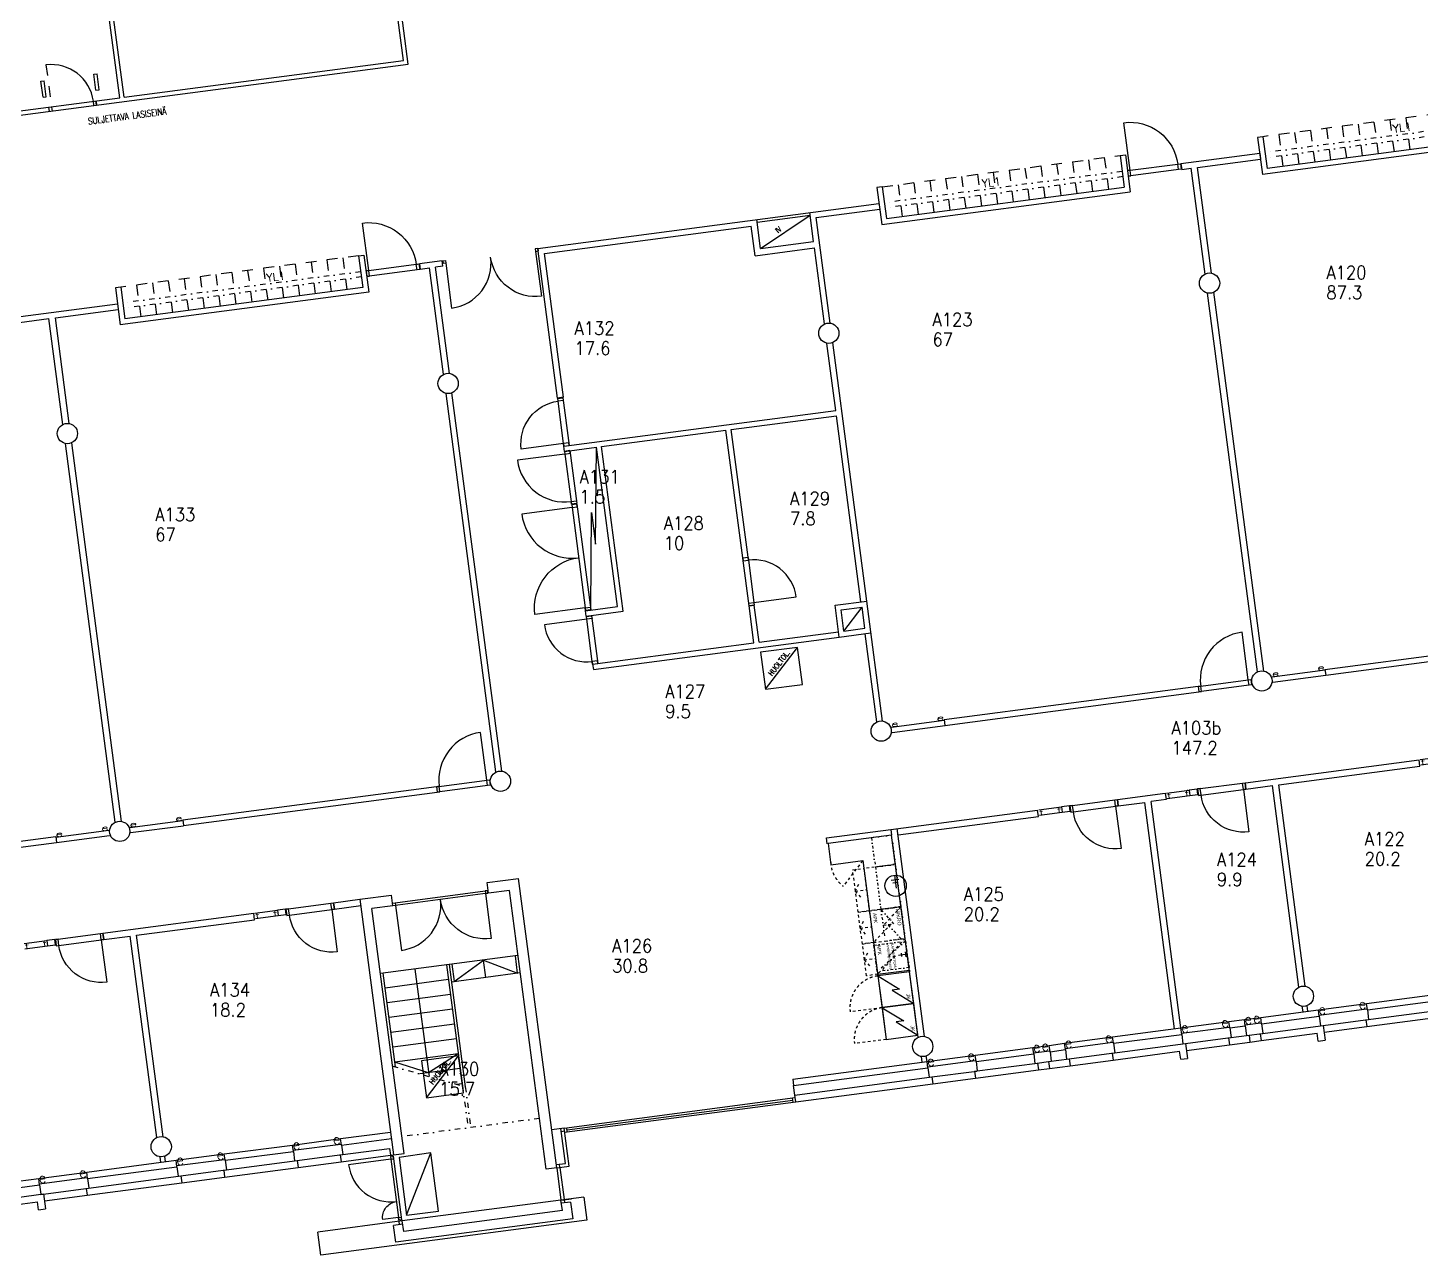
# Model space of a CAD drawing. Extents: x 8540 to 123584, y 9876 to 72527.
# Drawn here: x 46242 to 72365, y 16026 to 39025 of the extents above; entities that cross this region are included whole.
import ezdxf
from ezdxf.enums import TextEntityAlignment as Align

# ---------------------------------------------------------------- set-up
doc = ezdxf.new("R2010")
doc.units = 0
doc.header["$LTSCALE"] = 100
doc.header["$MEASUREMENT"] = 0
for name, pattern in [('KL', [2, 1, -1]), ('KP', [4, 2, -2]), ('PKL', [3, 1, -1, 0, -1])]:
    doc.linetypes.add(name, pattern=pattern)
for name, color, linetype in [('ART1100T0', 7, 'CONTINUOUS'), ('ART1100T3', 7, 'CONTINUOUS'), ('ART1100TB', 7, 'CONTINUOUS'), ('ASHIUS', 253, 'CONTINUOUS'), ('ASKESKI', 253, 'CONTINUOUS'), ('ASKIINTOKALKD', 254, 'CONTINUOUS'), ('ASSANITKAL', 253, 'CONTINUOUS'), ('M00402', 7, 'CONTINUOUS'), ('M06001', 7, 'CONTINUOUS'), ('M06037', 8, 'CONTINUOUS'), ('M06041', 8, 'CONTINUOUS'), ('M06051', 3, 'CONTINUOUS'), ('M06080', 253, 'CONTINUOUS')]:
    doc.layers.add(name, color=color, linetype=linetype)
doc.styles.add('ARIAL', font='arial.ttf')
doc.styles.add('S', font='ROMANS.shx', dxfattribs={"width": 0.8})
doc.styles.get("Standard").update_dxf_attribs({"font": 'simplex.shx'})

# ---------------------------------------------------------------- blocks, each defined once
blk = doc.blocks.new('AIOA_IKK-C')
at = {"layer": 'M06041', "linetype": 'ByBlock'}
for p, q in [((0, 0), (1000, 0)), ((0, -100), (1000, -100))]:
    blk.add_line(p, q, dxfattribs=at)
at = {"layer": 'M06037', "width": 0.9, "flags": 8}
for p in [(50, 0), (950, 0)]:
    blk.add_attdef('SARANA', text='', height=50, dxfattribs=at).set_placement(p, align=Align.MIDDLE)
at = {"layer": 'M06037', "width": 0.9}
for tag, p, flags in [('IKKKDI', (50, -700), 8), ('IKKNRO', (50, -850), 8), ('IKKYLE', (50, -1000), 9)]:
    blk.add_attdef(tag, p, '', height=125, dxfattribs=dict(at, flags=flags))
at = {"layer": 'M06041', "flags": 8}
blk.add_attdef('E', (0, 0), '', height=100, dxfattribs=at)
blk.add_attdef('E', text='', height=100, dxfattribs=at).set_placement((500, 0), align=Align.CENTER)
blk.add_attdef('E', text='', height=100, dxfattribs=at).set_placement((1000, 0), align=Align.RIGHT)
blk = doc.blocks.new('AIOA_IKK-B')
at = {"layer": 'M06041', "linetype": 'ByBlock'}
for p, q in [((0, 100), (1000, 100)), ((0, 0), (1000, 0))]:
    blk.add_line(p, q, dxfattribs=at)
at = {"layer": 'M06037', "width": 0.9}
for tag, p, flags in [('IKKYLE', (50, 875), 9), ('IKKNRO', (50, 725), 8), ('IKKKDI', (50, 575), 8)]:
    blk.add_attdef(tag, p, '', height=125, dxfattribs=dict(at, flags=flags))
at = {"layer": 'M06037', "width": 0.9, "flags": 8}
for p in [(50, 0), (950, 0)]:
    blk.add_attdef('SARANA', text='', height=50, dxfattribs=at).set_placement(p, align=Align.MIDDLE)
at = {"layer": 'M06041', "flags": 8}
blk.add_attdef('F', (0, 0), '', height=100, dxfattribs=at)
blk.add_attdef('F', text='', height=100, dxfattribs=at).set_placement((500, 0), align=Align.CENTER)
blk.add_attdef('F', text='', height=100, dxfattribs=at).set_placement((1000, 0), align=Align.RIGHT)
blk = doc.blocks.new('ALLAS')
at = {"layer": 'M06080'}
for p, q in [((-200, 3), (47, 3)), ((-110, 78), (-110, -72)), ((-54, 53), (-54, -47))]:
    blk.add_line(p, q, dxfattribs=at)
blk.add_circle((0, 0), 200, dxfattribs=at)
blk = doc.blocks.new('keittiö_161109')
at = {"layer": 'ASHIUS', "linetype": 'KL', "ltscale": 0.5}
for p, q in [((950, -815), (828, -731)), ((950, -815), (950, -600)), ((950, -815), (1072, -731)), ((1650, -815), (1528, -731)), ((1650, -815), (1650, -600)), ((1650, -815), (1772, -731)), ((2250, -815), (2128, -731)), ((2250, -815), (2250, -600)), ((2250, -815), (2372, -731))]:
    blk.add_line(p, q, dxfattribs=at)
at = {"layer": 'ASHIUS', "linetype": 'PKL', "ltscale": 0.5}
for points in [[(0, -380), (550, -380), (550, 0), (0, 0)], [(550, -380), (1350, -380), (1350, 0), (550, 0)], [(2500, -600), (2000, -600), (2000, 0), (2500, 0)], [(1350, -380), (1950, -380), (1950, 0), (1350, 0)]]:
    blk.add_lwpolyline(points, close=True, dxfattribs=at)
at = {"layer": 'ASHIUS', "linetype": 'KL', "ltscale": 0.5}
for points in [[(550, -600), (1350, -600), (1350, 0), (550, 0)], [(1350, -600), (1950, -600), (1950, 0), (1350, 0)], [(550, -600), (1350, -600), (1350, -810), (550, -810)], [(1350, -600), (1950, -600), (1950, -810), (1350, -810)], [(1950, -600), (2550, -600), (2550, -810), (1950, -810)]]:
    blk.add_lwpolyline(points, close=True, dxfattribs=at)
for points in [[(1350, 0), (1650, -371), (1650, -229), (1950, -600)], [(1950, 0), (2250, -371), (2250, -229), (2550, -600)]]:
    blk.add_lwpolyline(points, dxfattribs=at)
at = {"layer": 'ASHIUS', "linetype": 'PKL', "ltscale": 0.5}
for points in [[(2000, 0), (2250, -371), (2250, -229), (2500, -600)], [(1950, -79), (1650, -286), (1650, -174), (1350, -380)]]:
    blk.add_lwpolyline(points, dxfattribs=at)
at = {"layer": 'ASHIUS'}
for points in [[(2581, -601), (2880, -230), (2880, -371), (3180, 0)], [(3181, -601), (3480, -230), (3480, -371), (3780, 0)]]:
    blk.add_lwpolyline(points, dxfattribs=at)
at = {"layer": 'ASHIUS', "linetype": 'KL', "ltscale": 0.5}
for points in [[(403, -602), (828, -1026, -0.219743), (356, -1200, -0.219743)], [(3181, -603), (3181, -1203, -0.414214), (2581, -604)], [(3781, -600), (3781, -1200, -0.414214), (3181, -601)]]:
    blk.add_lwpolyline(points, format="xyb", dxfattribs=at)
at = {"layer": 'ASKESKI'}
for points in [[(0, -1200), (400, -1200), (400, -600), (3780, -600), (3780, 0), (0, 0)], [(2580, -600), (2550, -600), (2550, 0), (2580, 0)], [(2580, -600), (3180, -600), (3180, 0), (2580, 0)], [(3180, -600), (3780, -600), (3780, 0), (3180, 0)]]:
    blk.add_lwpolyline(points, close=True, dxfattribs=at)
at = {"layer": 'ASSANITKAL'}
for points in [[(2250, 0), (2250, -169), (2250, -169)], [(2296, -28), (2199, -28)], [(2277, -104), (2216, -104)]]:
    blk.add_lwpolyline(points, dxfattribs=at)
blk.add_blockref('ALLAS', (950, -50), dxfattribs=at)
at = {"layer": 'ASKIINTOKALKD', "style": 'ARIAL'}
for s, insert, char_height, attachment_point in [('MIKRO', (1378, -36), 70, 1), ('KAHVIAUTOM.\\Pvesipistevaraus', (2486, -229), 50, 3), ('JK', (2984, -47), 70, 1), ('JK', (3584, -47), 70, 1), ('APK', (1401, -475), 70, 1), ('APK', (2001, -475), 70, 1)]:
    blk.add_mtext_dynamic_manual_height_columns(s, width=1914.28, gutter_width=1250, heights=[0], dxfattribs=dict(at, insert=insert, char_height=char_height, attachment_point=attachment_point))
blk = doc.blocks.new('AIOA_HUONE')
at = {"layer": 'ART1100T0', "width": 0.9}
blk.add_attdef('HNENUM', (56, 73), '', height=250, dxfattribs=at)
at = {"layer": 'ART1100T3', "width": 0.9}
blk.add_attdef('HNEALA', (56, -302), '', height=250, dxfattribs=at)

msp = doc.modelspace()

# ---------------------------------------------------------------- linework, layer by layer
at = {"layer": 'M00402'}
msp.add_lwpolyline([(56795, 28115), (56807, 29944), (56885, 29350), (56901, 31167)], dxfattribs=at)
at = {"layer": 'M06001'}
for p, q in [((69398, 36986), (69299, 36973)), ((69299, 36973), (69390, 36279)), ((74050, 36892), (69390, 36279)), ((69398, 36986), (69476, 36391)), ((73938, 36978), (69476, 36391)), ((66721, 36633), (66820, 36646)), ((66721, 36633), (66799, 36038)), ((66820, 36646), (66912, 35952)), ((67861, 36481), (69338, 36675)), ((69338, 36675), (69351, 36576)), ((67861, 36481), (67875, 36372)), ((67875, 36372), (68054, 36395)), ((68315, 34412), (68054, 36395)), ((68173, 36411), (69352, 36566)), ((68434, 34428), (68173, 36411)), ((62260, 36046), (62160, 36033)), ((62160, 36033), (62252, 35339)), ((62252, 35339), (66912, 35952)), ((62260, 36046), (62338, 35451)), ((62338, 35451), (66799, 36038)), ((55805, 34893), (62200, 35735)), ((60973, 35019), (60901, 35564)), ((61024, 35470), (62214, 35626)), ((55928, 34799), (59805, 35309)), ((59878, 34754), (59805, 35309)), ((59981, 34889), (59909, 35434)), ((59916, 35384), (60907, 35515)), ((61285, 33490), (61024, 35470)), ((59981, 34889), (60973, 35019)), ((52444, 34754), (52523, 34159)), ((52543, 34767), (52635, 34073)), ((56174, 32088), (55805, 34893)), ((56283, 32102), (55928, 34799)), ((59878, 34754), (60988, 34900)), ((61176, 33476), (60988, 34900)), ((54010, 34657), (53584, 34601)), ((53584, 34601), (53597, 34502)), ((53597, 34502), (53775, 34525)), ((54037, 32536), (53775, 34525)), ((54023, 34558), (53885, 34540)), ((54146, 32550), (53885, 34540)), ((54023, 34558), (54010, 34657)), ((47983, 34166), (47884, 34153)), ((47884, 34153), (47975, 33459)), ((52635, 34073), (47975, 33459)), ((47983, 34166), (48061, 33571)), ((52523, 34159), (48061, 33571)), ((69296, 26957), (68362, 34055)), ((69415, 26972), (68481, 34071)), ((45444, 33529), (47923, 33856)), ((46757, 33591), (47937, 33747)), ((45459, 33420), (46638, 33576)), ((46899, 31593), (46638, 33576)), ((47018, 31609), (46757, 33591)), ((61389, 31856), (61224, 33112)), ((61971, 28282), (61333, 33127)), ((55019, 25080), (54085, 32172)), ((55128, 25095), (54194, 32187)), ((56283, 32102), (56174, 32088)), ((56293, 31185), (61389, 31856)), ((59429, 31497), (61402, 31757)), ((61862, 28267), (61402, 31757)), ((57000, 31178), (59330, 31484)), ((59645, 29095), (59330, 31484)), ((59744, 29108), (59429, 31497)), ((47881, 24137), (46946, 31236)), ((48000, 24153), (47065, 31251)), ((56306, 31086), (56293, 31185)), ((56306, 31086), (56901, 31165)), ((57294, 28180), (56901, 31165)), ((57406, 28094), (57000, 31178)), ((59645, 29095), (59744, 29108)), ((61376, 28203), (61971, 28282)), ((62266, 26034), (61971, 28282)), ((56699, 28102), (57294, 28180)), ((56712, 28003), (56699, 28102)), ((56712, 28003), (57406, 28094)), ((59763, 28193), (59862, 28206)), ((59855, 27499), (59763, 28193)), ((59954, 27512), (59862, 28206)), ((61454, 27608), (61376, 28203)), ((61488, 28117), (61884, 28169)), ((61540, 27721), (61488, 28117)), ((61937, 27773), (61884, 28169)), ((59954, 27512), (61441, 27708)), ((61540, 27721), (61937, 27773)), ((56831, 27101), (59855, 27499)), ((56844, 27002), (61454, 27608)), ((61454, 27608), (62049, 27687)), ((62157, 26020), (61940, 27672)), ((70561, 27002), (75320, 27629)), ((70575, 26893), (75334, 27519)), ((56831, 27101), (56844, 27002)), ((70561, 27002), (70575, 26893)), ((63423, 26062), (68182, 26689)), ((68182, 26689), (68196, 26580)), ((63437, 25953), (68196, 26580)), ((63423, 26062), (63437, 25953)), ((69070, 24879), (72327, 25308)), ((69696, 24841), (72343, 25189)), ((72343, 25189), (72327, 25308)), ((69081, 24760), (69065, 24879)), ((69081, 24760), (69577, 24825)), ((70074, 21048), (69577, 24825)), ((70193, 21063), (69696, 24841)), ((49146, 24183), (53905, 24809)), ((49160, 24074), (53919, 24700)), ((53905, 24809), (53919, 24700)), ((66671, 24563), (67568, 24682)), ((66687, 24444), (66671, 24563)), ((67584, 24563), (67301, 24525)), ((67568, 24682), (67584, 24563)), ((62423, 24004), (65174, 24366)), ((65190, 24247), (65174, 24366)), ((66687, 24444), (67182, 24510)), ((67741, 20266), (67182, 24510)), ((67860, 20282), (67301, 24525)), ((49146, 24183), (49160, 24074)), ((62557, 23901), (65190, 24247)), ((42007, 23243), (46766, 23869)), ((46766, 23869), (46781, 23760)), ((61213, 23845), (62423, 24004)), ((61228, 23736), (61213, 23845)), ((62423, 24004), (62437, 23895)), ((62936, 20108), (62437, 23895)), ((63055, 20124), (62542, 24020)), ((42022, 23134), (46781, 23760)), ((54853, 23008), (55443, 23085)), ((54879, 22809), (54853, 23008)), ((56157, 17662), (55443, 23085)), ((52469, 22694), (53059, 22771)), ((53085, 22573), (53059, 22771)), ((55271, 22861), (54879, 22809)), ((55959, 17636), (55271, 22861)), ((51973, 22628), (52469, 22694)), ((51989, 22509), (51973, 22628)), ((51989, 22509), (52484, 22575)), ((52469, 22694), (53099, 17905)), ((53085, 22573), (52693, 22521)), ((53297, 17931), (52693, 22521)), ((47650, 22059), (50476, 22431)), ((48281, 22021), (50492, 22312)), ((50492, 22312), (50476, 22431)), ((47666, 21940), (47650, 22059)), ((47666, 21940), (48162, 22006)), ((48659, 18228), (48162, 22006)), ((48778, 18244), (48281, 22021)), ((71340, 20740), (72619, 20909)), ((70150, 20583), (70137, 20688)), ((70240, 20595), (70226, 20700)), ((71356, 20621), (71340, 20740)), ((71356, 20621), (72635, 20790)), ((68762, 20401), (69050, 20439)), ((68778, 20282), (68762, 20401)), ((69066, 20320), (69050, 20439)), ((69357, 20479), (70438, 20621)), ((69373, 20360), (69357, 20479)), ((69373, 20360), (70454, 20502)), ((70454, 20502), (70438, 20621)), ((70454, 20502), (70477, 20324)), ((71330, 20436), (72708, 20618)), ((71330, 20436), (71347, 20307)), ((71347, 20307), (72725, 20489)), ((71356, 20621), (71379, 20443)), ((66581, 20114), (67860, 20282)), ((66597, 19995), (67876, 20163)), ((67876, 20163), (67860, 20282)), ((67876, 20163), (67899, 19985)), ((68752, 20097), (69139, 20148)), ((68778, 20282), (69066, 20320)), ((68778, 20282), (68801, 20103)), ((69066, 20320), (69089, 20141)), ((69139, 20148), (69156, 20019)), ((69347, 20175), (70527, 20330)), ((69347, 20175), (69364, 20046)), ((69364, 20046), (70415, 20185)), ((69373, 20360), (69396, 20182)), ((70434, 20036), (70415, 20185)), ((70527, 20330), (70563, 20053)), ((64003, 19774), (65084, 19917)), ((65100, 19798), (65084, 19917)), ((65391, 19957), (65679, 19995)), ((65407, 19838), (65391, 19957)), ((65407, 19838), (65695, 19876)), ((65695, 19876), (65679, 19995)), ((65695, 19876), (65718, 19697)), ((66571, 19810), (67949, 19991)), ((66597, 19995), (66581, 20114)), ((66597, 19995), (66620, 19816)), ((67949, 19991), (67985, 19713)), ((68752, 20097), (68769, 19968)), ((68769, 19968), (69156, 20019)), ((70434, 20036), (70563, 20053)), ((60583, 19324), (63101, 19655)), ((63012, 19644), (62998, 19748)), ((63101, 19655), (63087, 19760)), ((63117, 19536), (63101, 19655)), ((63993, 19470), (65173, 19626)), ((64019, 19655), (64003, 19774)), ((64019, 19655), (65100, 19798)), ((64019, 19655), (64043, 19477)), ((65100, 19798), (65123, 19619)), ((65173, 19626), (65190, 19497)), ((65381, 19653), (65768, 19704)), ((65381, 19653), (65398, 19524)), ((65381, 19653), (65398, 19524)), ((65407, 19838), (65431, 19660)), ((65768, 19704), (65785, 19575)), ((66571, 19810), (66588, 19681)), ((66588, 19681), (67837, 19845)), ((67857, 19696), (67837, 19845)), ((67857, 19696), (67985, 19713)), ((60599, 19205), (63117, 19536)), ((60622, 19026), (63190, 19365)), ((63117, 19536), (63140, 19358)), ((63190, 19365), (63207, 19236)), ((63993, 19470), (64010, 19341)), ((64010, 19341), (65190, 19497)), ((65398, 19524), (65785, 19575)), ((60583, 19324), (60599, 19205)), ((60622, 19026), (60599, 19205)), ((60639, 18898), (63207, 19236)), ((60639, 18898), (60622, 19026)), ((52106, 18208), (53043, 18331)), ((56296, 18407), (56063, 18376)), ((56323, 17744), (56236, 18399)), ((56304, 18347), (56244, 18339)), ((56390, 17693), (56296, 18407)), ((49925, 17921), (51204, 18089)), ((51220, 17970), (51204, 18089)), ((52096, 17904), (53023, 18026)), ((52122, 18089), (52106, 18208)), ((52122, 18089), (53059, 18212)), ((52122, 18089), (52145, 17910)), ((53023, 18026), (53040, 17897)), ((47347, 17581), (49023, 17802)), ((48735, 17764), (48721, 17869)), ((48824, 17776), (48811, 17880)), ((49038, 17683), (49023, 17802)), ((49914, 17617), (51293, 17798)), ((49941, 17802), (49925, 17921)), ((49941, 17802), (51220, 17970)), ((49941, 17802), (49964, 17623)), ((51220, 17970), (51243, 17792)), ((51293, 17798), (51310, 17669)), ((52096, 17904), (52113, 17775)), ((52113, 17775), (53040, 17897)), ((53040, 17897), (53099, 17905)), ((53099, 17905), (53297, 17931)), ((47337, 17277), (49111, 17511)), ((47363, 17462), (47347, 17581)), ((47363, 17462), (49038, 17683)), ((49038, 17683), (49062, 17505)), ((49111, 17511), (49128, 17382)), ((49914, 17617), (49931, 17488)), ((49931, 17488), (51310, 17669)), ((56157, 17662), (55959, 17636)), ((56149, 17721), (56323, 17744)), ((56157, 17662), (56390, 17693)), ((56216, 17670), (56209, 17729)), ((45166, 17294), (46445, 17463)), ((45182, 17175), (46461, 17344)), ((46461, 17344), (46445, 17463)), ((46461, 17344), (46484, 17165)), ((47337, 17277), (47354, 17149)), ((47354, 17149), (49128, 17382)), ((47363, 17462), (47386, 17284)), ((45156, 16990), (46534, 17172)), ((45173, 16861), (46422, 17026)), ((46441, 16877), (46422, 17026)), ((46534, 17172), (46570, 16894)), ((56237, 17057), (53262, 16666)), ((56668, 17114), (56237, 17057)), ((56237, 17057), (56435, 17083)), ((56263, 16859), (56237, 17057)), ((56418, 17021), (56244, 16998)), ((56296, 17065), (56304, 17006)), ((56418, 17021), (56459, 16708)), ((56668, 17114), (56725, 16683)), ((46441, 16877), (46570, 16894)), ((56263, 16859), (53288, 16467)), ((53262, 16666), (51676, 16457)), ((56725, 16683), (51733, 16026)), ((53270, 16606), (53097, 16583)), ((53138, 16271), (53097, 16583)), ((56459, 16708), (53138, 16271)), ((53211, 16598), (53203, 16658)), ((53288, 16467), (53262, 16666)), ((51733, 16026), (51676, 16457))]:
    msp.add_line(p, q, dxfattribs=at)
at = {"layer": 'M06001', "linetype": 'KP'}
msp.add_line((52444, 34754), (52543, 34767), dxfattribs=at)
at = {"layer": 'M06001'}
for centre in [(68398, 34242), (61259, 33302), (54121, 32362), (46982, 31422), (69379, 26786), (62241, 25846), (55102, 24906), (47964, 23967), (70157, 20877), (63019, 19937), (48742, 18058)]:
    msp.add_circle(centre, 190, dxfattribs=at)
at = {"layer": 'M06037'}
for p, q in [((59981, 34889), (60907, 35515)), ((61540, 27721), (61884, 28169)), ((60070, 26630), (60673, 27415)), ((55431, 21641), (52854, 21302)), ((54093, 21465), (54392, 19195)), ((54142, 21472), (54444, 19180)), ((54192, 21478), (54235, 21151)), ((54235, 21151), (54787, 21556)), ((54787, 21556), (55425, 21308)), ((54830, 21229), (54787, 21556)), ((55425, 21308), (55382, 21635)), ((53134, 19552), (52903, 21308)), ((54129, 21188), (52940, 21031)), ((53498, 21387), (53763, 19373)), ((55474, 21314), (54186, 21144)), ((54166, 20910), (52976, 20753)), ((54203, 20632), (53013, 20476)), ((54239, 20355), (53049, 20198)), ((54276, 20077), (53086, 19920)), ((54312, 19799), (53122, 19643)), ((53754, 19444), (53122, 19643)), ((53715, 18974), (54317, 19760)), ((54312, 19799), (53754, 19444)), ((54349, 19522), (53591, 19422)), ((54271, 19229), (54385, 19244)), ((53344, 16772), (53796, 17941))]:
    msp.add_line(p, q, dxfattribs=at)
at = {"layer": 'M06037', "linetype": 'PKL'}
for p, q in [((53082, 19567), (54444, 19180)), ((54392, 19195), (54495, 18411)), ((54444, 19180), (54545, 18418)), ((55833, 18588), (53256, 18248))]:
    msp.add_line(p, q, dxfattribs=at)
at = {"layer": 'M06037'}
for points in [[(60070, 26630), (60764, 26721), (60673, 27415), (59979, 27324)], [(53715, 18974), (54409, 19066), (54317, 19760), (53623, 19668)], [(53344, 16772), (53939, 16850), (53796, 17941), (53205, 17852)]]:
    msp.add_lwpolyline(points, close=True, dxfattribs=at)
at = {"layer": 'M06041'}
for p, q in [((53284, 38414), (53020, 40421)), ((53373, 38345), (53099, 40431)), ((47966, 37714), (47641, 40179)), ((48045, 37724), (47731, 40110)), ((48045, 37724), (53284, 38414)), ((41433, 36773), (53373, 38345)), ((47480, 38155), (47539, 38163)), ((47519, 37857), (47480, 38155)), ((47579, 37865), (47539, 38163)), ((46488, 38024), (46548, 38032)), ((46528, 37727), (46488, 38024)), ((46587, 37735), (46548, 38032)), ((41422, 36852), (47966, 37714)), ((46528, 37727), (46587, 37735)), ((47480, 37569), (47470, 37649)), ((47519, 37857), (47579, 37865)), ((47530, 37576), (47519, 37655)), ((47520, 37653), (47530, 37576)), ((46646, 37459), (46635, 37539)), ((70438, 20621), (71340, 20740)), ((67860, 20282), (68762, 20401)), ((69050, 20439), (69357, 20479)), ((70544, 20202), (71347, 20307)), ((65084, 19917), (65391, 19957)), ((65679, 19995), (66581, 20114)), ((67966, 19862), (68769, 19968)), ((69156, 20019), (69364, 20046)), ((63101, 19655), (64003, 19774)), ((65785, 19575), (66588, 19681)), ((63207, 19236), (64010, 19341)), ((65190, 19497), (65398, 19524)), ((56296, 18407), (60629, 18977)), ((56306, 18327), (60639, 18898)), ((56351, 18373), (60584, 18931)), ((60589, 18891), (60579, 18970)), ((56356, 18334), (56346, 18413)), ((51204, 18089), (52106, 18208)), ((49023, 17802), (49925, 17921)), ((51310, 17669), (52113, 17775)), ((46445, 17463), (47347, 17581)), ((56157, 17662), (56237, 17057)), ((56216, 17670), (56296, 17065)), ((49128, 17382), (49931, 17488)), ((46551, 17043), (47354, 17149))]:
    msp.add_line(p, q, dxfattribs=at)
at = {"layer": 'M06041', "linetype": 'KP'}
msp.add_line((46581, 38330), (46695, 37466), dxfattribs=at)
at = {"layer": 'M06041', "linetype": 'PKL'}
for p, q in [((73899, 37276), (69437, 36688)), ((73912, 37176), (69450, 36589)), ((66760, 36336), (62299, 35748)), ((66773, 36237), (62312, 35649)), ((52483, 34456), (48022, 33869)), ((52497, 34357), (48035, 33770))]:
    msp.add_line(p, q, dxfattribs=at)
at = {"layer": 'M06041'}
msp.add_arc((46685, 37545), 792, 7.5, 97.5, dxfattribs=at)
at = {"layer": 'M06051', "linetype": 'ByBlock'}
for p, q in [((66859, 36349), (67851, 36479)), ((66909, 36355), (66859, 36349)), ((66859, 36349), (66873, 36245)), ((67865, 36375), (66873, 36245)), ((66923, 36251), (66909, 36355)), ((67801, 36473), (67851, 36479)), ((67815, 36369), (67801, 36473)), ((67865, 36375), (67815, 36369)), ((67851, 36479), (67865, 36375)), ((66873, 36245), (66923, 36251)), ((55805, 34893), (55755, 34887)), ((55755, 34887), (55762, 34837)), ((55762, 34837), (55811, 34844)), ((55805, 34893), (55811, 34844)), ((55811, 34844), (55805, 34893)), ((52583, 34469), (53574, 34600)), ((53588, 34496), (52596, 34365)), ((53524, 34593), (53574, 34600)), ((53538, 34489), (53524, 34593)), ((53588, 34496), (53538, 34489)), ((53574, 34600), (53588, 34496)), ((54020, 34658), (54070, 34665)), ((54020, 34658), (54027, 34609)), ((54027, 34609), (54020, 34658)), ((54076, 34615), (54027, 34609)), ((54070, 34665), (54076, 34615)), ((52632, 34476), (52583, 34469)), ((52583, 34469), (52596, 34365)), ((52596, 34365), (52646, 34372)), ((52646, 34372), (52632, 34476)), ((56293, 31185), (56176, 32078)), ((56275, 32091), (56392, 31198)), ((56306, 31089), (56436, 30097)), ((56405, 31102), (56535, 30110)), ((56438, 30087), (56699, 28105)), ((56537, 30100), (56798, 28118)), ((59763, 28193), (59646, 29085)), ((59745, 29098), (59862, 28206)), ((56831, 27101), (56713, 27993)), ((56812, 28006), (56930, 27114)), ((68182, 26684), (69174, 26814)), ((68232, 26690), (68182, 26684)), ((68182, 26684), (68196, 26580)), ((69187, 26710), (68196, 26580)), ((68246, 26586), (68232, 26690)), ((69124, 26808), (69174, 26814)), ((69138, 26704), (69124, 26808)), ((69187, 26710), (69138, 26704)), ((69174, 26814), (69187, 26710)), ((68196, 26580), (68246, 26586)), ((53905, 24804), (54897, 24935)), ((54911, 24831), (53919, 24700)), ((54847, 24928), (54897, 24935)), ((54861, 24824), (54847, 24928)), ((54911, 24831), (54861, 24824)), ((54897, 24935), (54911, 24831)), ((68173, 24761), (69065, 24879)), ((69016, 24872), (69065, 24879)), ((69032, 24753), (69016, 24872)), ((69065, 24879), (69081, 24760)), ((53955, 24811), (53905, 24804)), ((53905, 24804), (53919, 24700)), ((53919, 24700), (53969, 24707)), ((53969, 24707), (53955, 24811)), ((65779, 24446), (66671, 24563)), ((66622, 24557), (66671, 24563)), ((66637, 24438), (66622, 24557)), ((66671, 24563), (66687, 24444)), ((68223, 24768), (68173, 24761)), ((68173, 24761), (68189, 24642)), ((68189, 24642), (69081, 24760)), ((68189, 24642), (68238, 24649)), ((68238, 24649), (68223, 24768)), ((69081, 24760), (69032, 24753)), ((65828, 24452), (65779, 24446)), ((65779, 24446), (65794, 24327)), ((65794, 24327), (66687, 24444)), ((65794, 24327), (65844, 24333)), ((65844, 24333), (65828, 24452)), ((66687, 24444), (66637, 24438)), ((53078, 22623), (54863, 22858)), ((54869, 22808), (53085, 22573)), ((54863, 22858), (54813, 22851)), ((54813, 22851), (54820, 22801)), ((54820, 22801), (54869, 22808)), ((54869, 22808), (54863, 22858)), ((51081, 22511), (51973, 22628)), ((51130, 22517), (51081, 22511)), ((51081, 22511), (51096, 22392)), ((51096, 22392), (51989, 22509)), ((51146, 22398), (51130, 22517)), ((51923, 22622), (51973, 22628)), ((51939, 22503), (51923, 22622)), ((51989, 22509), (51939, 22503)), ((51973, 22628), (51989, 22509)), ((53078, 22623), (53128, 22629)), ((53085, 22573), (53078, 22623)), ((53134, 22580), (53085, 22573)), ((53128, 22629), (53134, 22580)), ((51096, 22392), (51146, 22398)), ((46758, 21942), (47650, 22059)), ((46808, 21948), (46758, 21942)), ((46823, 21829), (46808, 21948)), ((47601, 22053), (47650, 22059)), ((47616, 21934), (47601, 22053)), ((47650, 22059), (47666, 21940)), ((46758, 21942), (46774, 21823)), ((46774, 21823), (47666, 21940)), ((46774, 21823), (46823, 21829)), ((47666, 21940), (47616, 21934)), ((53092, 17879), (53043, 17872)), ((53043, 17872), (53200, 16683)), ((53043, 17872), (53049, 17823)), ((53049, 17823), (53099, 17829)), ((53092, 17879), (53249, 16689)), ((53099, 17829), (53092, 17879)), ((53193, 16732), (53243, 16739)), ((53200, 16683), (53193, 16732)), ((53243, 16739), (53249, 16689)), ((53249, 16689), (53200, 16683))]:
    msp.add_line(p, q, dxfattribs=at)
at = {"layer": 'M06051'}
for p, q in [((68163, 24760), (68015, 24740)), ((68015, 24740), (68028, 24641)), ((68028, 24641), (68176, 24661)), ((68176, 24661), (68163, 24760)), ((65769, 24445), (65620, 24425)), ((65620, 24425), (65633, 24326)), ((65633, 24326), (65782, 24345)), ((65782, 24345), (65769, 24445)), ((51071, 22510), (50922, 22490)), ((50922, 22490), (50935, 22391)), ((51084, 22410), (51071, 22510)), ((50935, 22391), (51084, 22410)), ((46748, 21940), (46599, 21921)), ((46599, 21921), (46612, 21822)), ((46612, 21822), (46761, 21841)), ((46761, 21841), (46748, 21940))]:
    msp.add_line(p, q, dxfattribs=at)
at = {"layer": 'M06051', "linetype": 'ByBlock'}
for points in [[(66909, 36355), (66792, 37248, -0.414214), (67801, 36473, -0.671351)], [(52632, 34476), (52515, 35368, -0.414214), (53524, 34593, -0.671351)], [(55762, 34837), (55873, 33995, -0.414214), (54919, 34726, -0.671351)], [(54076, 34615), (54187, 33773, 0.414214), (54919, 34726, 0.671351)], [(56286, 31235), (55493, 31131, -0.414214), (56182, 32028, -0.671351)], [(56312, 31039), (55420, 30922, 0.414214), (56430, 30147, 0.671351)], [(56444, 30038), (55502, 29914, 0.414214), (56568, 29096, 0.671351)], [(56692, 28154), (55750, 28030, -0.414214), (56568, 29096, -0.671351)], [(59856, 28255), (60649, 28360, 0.414214), (59751, 29049, 0.671351)], [(56720, 27943), (55927, 27839, 0.414214), (56824, 27150, 0.671351)], [(69124, 26808), (69007, 27700, 0.414214), (68232, 26690, 0.671351)], [(54847, 24928), (54730, 25821, 0.414214), (53955, 24811, 0.671351)], [(69032, 24753), (69136, 23960, -0.414214), (68238, 24649, -0.671351)], [(66637, 24438), (66742, 23645, -0.414214), (65844, 24333, -0.671351)], [(54820, 22801), (54931, 21959, -0.414214), (53977, 22690, -0.671351)], [(51939, 22503), (52043, 21710, -0.414214), (51146, 22398, -0.671351)], [(53134, 22580), (53245, 21737, 0.414214), (53977, 22690, 0.671351)], [(47616, 21934), (47721, 21141, -0.414214), (46823, 21829, -0.671351)], [(53049, 17823), (52256, 17718, 0.414214), (53154, 17030, 0.671351)], [(53193, 16732), (52896, 16693, -0.414214), (53154, 17030, -0.671351)]]:
    msp.add_lwpolyline(points, format="xyb", dxfattribs=at)
for points in [[(56275, 32091), (56281, 32041), (56182, 32028), (56176, 32078)], [(56392, 31198), (56386, 31248), (56286, 31235), (56293, 31185)], [(56306, 31089), (56312, 31039), (56411, 31052), (56405, 31102)], [(56436, 30097), (56430, 30147), (56529, 30160), (56535, 30110)], [(56438, 30087), (56444, 30038), (56543, 30051), (56537, 30100)], [(59646, 29085), (59652, 29036), (59751, 29049), (59745, 29098)], [(59763, 28193), (59757, 28242), (59856, 28255), (59862, 28206)], [(56699, 28105), (56692, 28154), (56791, 28167), (56798, 28118)], [(56812, 28006), (56819, 27956), (56720, 27943), (56713, 27993)], [(56930, 27114), (56923, 27163), (56824, 27150), (56831, 27101)]]:
    msp.add_lwpolyline(points, close=True, dxfattribs=at)
at = {"layer": 'M06080', "linetype": 'KP'}
for p, q in [((73860, 37573), (69398, 36986)), ((70290, 37103), (70369, 36508)), ((70588, 37142), (70666, 36547)), ((70885, 37181), (70963, 36587)), ((71183, 37221), (71261, 36626)), ((71480, 37260), (71558, 36665)), ((71777, 37299), (71856, 36704)), ((72075, 37338), (72153, 36743)), ((69695, 37025), (69774, 36430)), ((69993, 37064), (70071, 36469)), ((62260, 36046), (66721, 36633)), ((66424, 36594), (66502, 35999)), ((64342, 36320), (64420, 35725)), ((64639, 36359), (64717, 35764)), ((64937, 36398), (65015, 35803)), ((65234, 36437), (65312, 35843)), ((65531, 36477), (65610, 35882)), ((65829, 36516), (65907, 35921)), ((66126, 36555), (66205, 35960)), ((62557, 36085), (62635, 35490)), ((62854, 36124), (62933, 35529)), ((63152, 36163), (63230, 35568)), ((63449, 36202), (63528, 35608)), ((63747, 36242), (63825, 35647)), ((64044, 36281), (64123, 35686)), ((52444, 34754), (47983, 34166)), ((50660, 34519), (50738, 33924)), ((50957, 34558), (51035, 33963)), ((51255, 34597), (51333, 34002)), ((51552, 34636), (51630, 34041)), ((51849, 34675), (51928, 34080)), ((52147, 34714), (52225, 34120)), ((48578, 34245), (48656, 33650)), ((48875, 34284), (48953, 33689)), ((49173, 34323), (49251, 33728)), ((49470, 34362), (49548, 33767)), ((49767, 34401), (49846, 33806)), ((50065, 34440), (50143, 33845)), ((50362, 34480), (50441, 33885)), ((48280, 34205), (48359, 33611))]:
    msp.add_line(p, q, dxfattribs=at)

# ---------------------------------------------------------------- block references
at = {"layer": 'ART1100TB'}
for p, values in [((70532, 34243), {'HNENUM': 'A120', 'HNEALA': '87.3'}), ((56434, 33198), {'HNENUM': 'A132', 'HNEALA': '17.6'}), ((63146, 33361), {'HNENUM': 'A123', 'HNEALA': '67'}), ((56530, 30416), {'HNENUM': 'A131', 'HNEALA': '1.5'}), ((60475, 30008), {'HNENUM': 'A129', 'HNEALA': '7.8'}), ((48574, 29706), {'HNENUM': 'A133', 'HNEALA': '67'}), ((58108, 29546), {'HNENUM': 'A128', 'HNEALA': '10'}), ((58135, 26393), {'HNENUM': 'A127', 'HNEALA': '9.5'}), ((67626, 25708), {'HNENUM': 'A103b', 'HNEALA': '147.2'}), ((71250, 23628), {'HNENUM': 'A122', 'HNEALA': '20.2'}), ((68479, 23243), {'HNENUM': 'A124', 'HNEALA': '9.9'}), ((63733, 22594), {'HNENUM': 'A125', 'HNEALA': '20.2'}), ((57140, 21625), {'HNENUM': 'A126', 'HNEALA': '30.8'}), ((49600, 20798), {'HNENUM': 'A134', 'HNEALA': '18.2'}), ((53898, 19316), {'HNENUM': 'A130', 'HNEALA': '15.7'})]:
    msp.add_blockref('AIOA_HUONE', p, dxfattribs=at).add_auto_attribs(values)
at = {"layer": 'M06041'}
ref = msp.add_blockref('AIOA_IKK-C', (69571, 26862), dxfattribs=dict(at, rotation=7.499999999999999))
ref.add_attrib('E', 'e', dxfattribs={"height": 100, "rotation": 7.5, "width": 1.8, "flags": 2}).set_placement((70562, 26992), align=Align.RIGHT)
ref.add_attrib('E', 'e', (69571, 26862), dxfattribs={"height": 100, "rotation": 7.5, "width": 1.8, "flags": 2})
ref.add_attrib('E', 'e', dxfattribs={"height": 0.18, "rotation": 7.5, "width": 2.7, "flags": 2}).set_placement((70562, 26992), align=Align.CENTER)
ref = msp.add_blockref('AIOA_IKK-C', (62433, 25922), dxfattribs=dict(at, rotation=7.499999999999999))
ref.add_attrib('E', 'e', dxfattribs={"height": 100, "rotation": 7.5, "width": 1.8, "flags": 2}).set_placement((63424, 26052), align=Align.RIGHT)
ref.add_attrib('E', 'e', (62433, 25922), dxfattribs={"height": 100, "rotation": 7.5, "width": 1.8, "flags": 2})
ref.add_attrib('E', 'e', dxfattribs={"height": 0.18, "rotation": 7.5, "width": 2.7, "flags": 2}).set_placement((63424, 26052), align=Align.CENTER)
ref = msp.add_blockref('AIOA_IKK-B', (72360, 25212), dxfattribs=dict(at, xscale=0.43, zscale=0.43, rotation=7.499999999999999))
ref.add_attrib('F', 'f', dxfattribs={"height": 100, "rotation": 7.5, "width": 1.8, "flags": 2}).set_placement((72787, 25268), align=Align.RIGHT)
ref.add_attrib('F', 'f', (72360, 25212), dxfattribs={"height": 100, "rotation": 7.5, "width": 1.8, "flags": 2})
ref.add_attrib('F', 'f', dxfattribs={"height": 0.18, "rotation": 7.5, "width": 2.7, "flags": 2}).set_placement((72787, 25268), align=Align.CENTER)
ref = msp.add_blockref('AIOA_IKK-B', (67601, 24585), dxfattribs=dict(at, xscale=0.43, zscale=0.43, rotation=7.499999999999999))
ref.add_attrib('F', 'f', dxfattribs={"height": 100, "rotation": 7.5, "width": 1.8, "flags": 2}).set_placement((68028, 24641), align=Align.RIGHT)
ref.add_attrib('F', 'f', (67601, 24585), dxfattribs={"height": 100, "rotation": 7.5, "width": 1.8, "flags": 2})
ref.add_attrib('F', 'f', dxfattribs={"height": 0.18, "rotation": 7.5, "width": 2.7, "flags": 2}).set_placement((68028, 24641), align=Align.CENTER)
ref = msp.add_blockref('AIOA_IKK-B', (65207, 24270), dxfattribs=dict(at, xscale=0.43, zscale=0.43, rotation=7.499999999999999))
ref.add_attrib('F', 'f', dxfattribs={"height": 100, "rotation": 7.5, "width": 1.8, "flags": 2}).set_placement((65633, 24326), align=Align.RIGHT)
ref.add_attrib('F', 'f', (65207, 24270), dxfattribs={"height": 100, "rotation": 7.5, "width": 1.8, "flags": 2})
ref.add_attrib('F', 'f', dxfattribs={"height": 0.18, "rotation": 7.5, "width": 2.7, "flags": 2}).set_placement((65633, 24326), align=Align.CENTER)
ref = msp.add_blockref('AIOA_IKK-C', (46768, 23859), dxfattribs=dict(at, rotation=7.499999999999999))
ref.add_attrib('E', 'e', dxfattribs={"height": 100, "rotation": 7.5, "width": 1.8, "flags": 2}).set_placement((47759, 23990), align=Align.RIGHT)
ref.add_attrib('E', 'e', (46768, 23859), dxfattribs={"height": 100, "rotation": 7.5, "width": 1.8, "flags": 2})
ref.add_attrib('E', 'e', dxfattribs={"height": 0.18, "rotation": 7.5, "width": 2.7, "flags": 2}).set_placement((47759, 23990), align=Align.CENTER)
ref = msp.add_blockref('AIOA_IKK-C', (48156, 24042), dxfattribs=dict(at, rotation=7.499999999999999))
ref.add_attrib('E', 'e', dxfattribs={"height": 100, "rotation": 7.5, "width": 1.8, "flags": 2}).set_placement((49147, 24173), align=Align.RIGHT)
ref.add_attrib('E', 'e', (48156, 24042), dxfattribs={"height": 100, "rotation": 7.5, "width": 1.8, "flags": 2})
ref.add_attrib('E', 'e', dxfattribs={"height": 0.18, "rotation": 7.5, "width": 2.7, "flags": 2}).set_placement((49147, 24173), align=Align.CENTER)
ref = msp.add_blockref('AIOA_IKK-B', (50509, 22335), dxfattribs=dict(at, xscale=0.43, zscale=0.43, rotation=7.499999999999999))
ref.add_attrib('F', 'f', dxfattribs={"height": 100, "rotation": 7.5, "width": 1.8, "flags": 2}).set_placement((50935, 22391), align=Align.RIGHT)
ref.add_attrib('F', 'f', (50509, 22335), dxfattribs={"height": 100, "rotation": 7.5, "width": 1.8, "flags": 2})
ref.add_attrib('F', 'f', dxfattribs={"height": 0.18, "rotation": 7.5, "width": 2.7, "flags": 2}).set_placement((50935, 22391), align=Align.CENTER)
ref = msp.add_blockref('AIOA_IKK-B', (46186, 21766), dxfattribs=dict(at, xscale=0.43, zscale=0.43, rotation=7.499999999999999))
ref.add_attrib('F', 'f', dxfattribs={"height": 100, "rotation": 7.5, "width": 1.8, "flags": 2}).set_placement((46612, 21822), align=Align.RIGHT)
ref.add_attrib('F', 'f', (46186, 21766), dxfattribs={"height": 100, "rotation": 7.5, "width": 1.8, "flags": 2})
ref.add_attrib('F', 'f', dxfattribs={"height": 0.18, "rotation": 7.5, "width": 2.7, "flags": 2}).set_placement((46612, 21822), align=Align.CENTER)
ref = msp.add_blockref('AIOA_IKK-C', (70451, 20522), dxfattribs=dict(at, xscale=0.9, yscale=2, zscale=0.9, rotation=7.499999999999999))
ref.add_attrib('E', 'e', dxfattribs={"height": 200, "rotation": 7.5, "width": 0.9, "flags": 2}).set_placement((71343, 20640), align=Align.RIGHT)
ref.add_attrib('E', 'e', (70451, 20522), dxfattribs={"height": 200, "rotation": 7.5, "width": 0.9, "flags": 2})
ref.add_attrib('E', 'e', dxfattribs={"height": 0.18, "rotation": 7.5, "width": 1.35, "flags": 2}).set_placement((71343, 20640), align=Align.CENTER)
ref = msp.add_blockref('AIOA_IKK-C', (67873, 20183), dxfattribs=dict(at, xscale=0.9, yscale=2, zscale=0.9, rotation=7.499999999999999))
ref.add_attrib('E', 'e', dxfattribs={"height": 200, "rotation": 7.5, "width": 0.9, "flags": 2}).set_placement((68765, 20300), align=Align.RIGHT)
ref.add_attrib('E', 'e', (67873, 20183), dxfattribs={"height": 200, "rotation": 7.5, "width": 0.9, "flags": 2})
ref.add_attrib('E', 'e', dxfattribs={"height": 0.18, "rotation": 7.5, "width": 1.35, "flags": 2}).set_placement((68765, 20300), align=Align.CENTER)
ref = msp.add_blockref('AIOA_IKK-C', (69063, 20339), dxfattribs=dict(at, xscale=0.3, yscale=2, zscale=0.3, rotation=7.499999999999999))
ref.add_attrib('E', 'e', dxfattribs={"height": 200, "rotation": 7.5, "width": 0.9, "flags": 2}).set_placement((69360, 20379), align=Align.RIGHT)
ref.add_attrib('E', 'e', (69063, 20339), dxfattribs={"height": 200, "rotation": 7.5, "width": 0.9, "flags": 2})
ref.add_attrib('E', 'e', dxfattribs={"height": 0.18, "rotation": 7.5, "width": 1.35, "flags": 2}).set_placement((69360, 20379), align=Align.CENTER)
ref = msp.add_blockref('AIOA_IKK-C', (65692, 19896), dxfattribs=dict(at, xscale=0.9, yscale=2, zscale=0.9, rotation=7.499999999999999))
ref.add_attrib('E', 'e', dxfattribs={"height": 200, "rotation": 7.5, "width": 0.9, "flags": 2}).set_placement((66584, 20013), align=Align.RIGHT)
ref.add_attrib('E', 'e', (65692, 19896), dxfattribs={"height": 200, "rotation": 7.5, "width": 0.9, "flags": 2})
ref.add_attrib('E', 'e', dxfattribs={"height": 0.18, "rotation": 7.5, "width": 1.35, "flags": 2}).set_placement((66584, 20013), align=Align.CENTER)
ref = msp.add_blockref('AIOA_IKK-C', (65097, 19817), dxfattribs=dict(at, xscale=0.3, yscale=2, zscale=0.3, rotation=7.499999999999999))
ref.add_attrib('E', 'e', dxfattribs={"height": 200, "rotation": 7.5, "width": 0.9, "flags": 2}).set_placement((65395, 19857), align=Align.RIGHT)
ref.add_attrib('E', 'e', (65097, 19817), dxfattribs={"height": 200, "rotation": 7.5, "width": 0.9, "flags": 2})
ref.add_attrib('E', 'e', dxfattribs={"height": 0.18, "rotation": 7.5, "width": 1.35, "flags": 2}).set_placement((65395, 19857), align=Align.CENTER)
ref = msp.add_blockref('AIOA_IKK-C', (63114, 19556), dxfattribs=dict(at, xscale=0.9, yscale=2, zscale=0.9, rotation=7.499999999999999))
ref.add_attrib('E', 'e', dxfattribs={"height": 200, "rotation": 7.5, "width": 0.9, "flags": 2}).set_placement((64007, 19674), align=Align.RIGHT)
ref.add_attrib('E', 'e', (63114, 19556), dxfattribs={"height": 200, "rotation": 7.5, "width": 0.9, "flags": 2})
ref.add_attrib('E', 'e', dxfattribs={"height": 0.18, "rotation": 7.5, "width": 1.35, "flags": 2}).set_placement((64007, 19674), align=Align.CENTER)
ref = msp.add_blockref('AIOA_IKK-C', (51217, 17990), dxfattribs=dict(at, xscale=0.9, yscale=2, zscale=0.9, rotation=7.499999999999999))
ref.add_attrib('E', 'e', dxfattribs={"height": 200, "rotation": 7.5, "width": 0.9, "flags": 2}).set_placement((52109, 18107), align=Align.RIGHT)
ref.add_attrib('E', 'e', (51217, 17990), dxfattribs={"height": 200, "rotation": 7.5, "width": 0.9, "flags": 2})
ref.add_attrib('E', 'e', dxfattribs={"height": 0.18, "rotation": 7.5, "width": 1.35, "flags": 2}).set_placement((52109, 18107), align=Align.CENTER)
ref = msp.add_blockref('AIOA_IKK-C', (49036, 17703), dxfattribs=dict(at, xscale=0.9, yscale=2, zscale=0.9, rotation=7.499999999999999))
ref.add_attrib('E', 'e', dxfattribs={"height": 200, "rotation": 7.5, "width": 0.9, "flags": 2}).set_placement((49928, 17820), align=Align.RIGHT)
ref.add_attrib('E', 'e', (49036, 17703), dxfattribs={"height": 200, "rotation": 7.5, "width": 0.9, "flags": 2})
ref.add_attrib('E', 'e', dxfattribs={"height": 0.18, "rotation": 7.5, "width": 1.35, "flags": 2}).set_placement((49928, 17820), align=Align.CENTER)
ref = msp.add_blockref('AIOA_IKK-C', (46458, 17363), dxfattribs=dict(at, xscale=0.9, yscale=2, zscale=0.9, rotation=7.499999999999999))
ref.add_attrib('E', 'e', dxfattribs={"height": 200, "rotation": 7.5, "width": 0.9, "flags": 2}).set_placement((47350, 17481), align=Align.RIGHT)
ref.add_attrib('E', 'e', (46458, 17363), dxfattribs={"height": 200, "rotation": 7.5, "width": 0.9, "flags": 2})
ref.add_attrib('E', 'e', dxfattribs={"height": 0.18, "rotation": 7.5, "width": 1.35, "flags": 2}).set_placement((47350, 17481), align=Align.CENTER)
at = {"layer": 'M06080', "rotation": 277.5000000017196}
msp.add_blockref('keittiö_161109', (62437, 23895), dxfattribs=at)

# ---------------------------------------------------------------- texts
at = {"layer": 'M06037', "style": 'S', "width": 0.8}
for s, rotation, p in [('IV', 40.8211, (60308, 35171)), ('HUOLTOL.', 51.9726, (60191, 26868)), ('HUOLTOL.', 51.9726, (53836, 19213))]:
    msp.add_text(s, height=100, rotation=rotation, dxfattribs=at).set_placement(p)
at = {"layer": 'M06041', "style": 'S'}
for p in [(71844, 37058), (64139, 36032), (50726, 34263)]:
    msp.add_text('YL1', height=150, rotation=7.5, dxfattribs=at).set_placement(p)
at = {"layer": 'M06051', "style": 'S', "width": 0.8}
msp.add_text('SULJETTAVA LASISEINÄ', height=125, rotation=7.5, dxfattribs=at).set_placement((47377, 37211))

doc.saveas('drawing.dxf')
